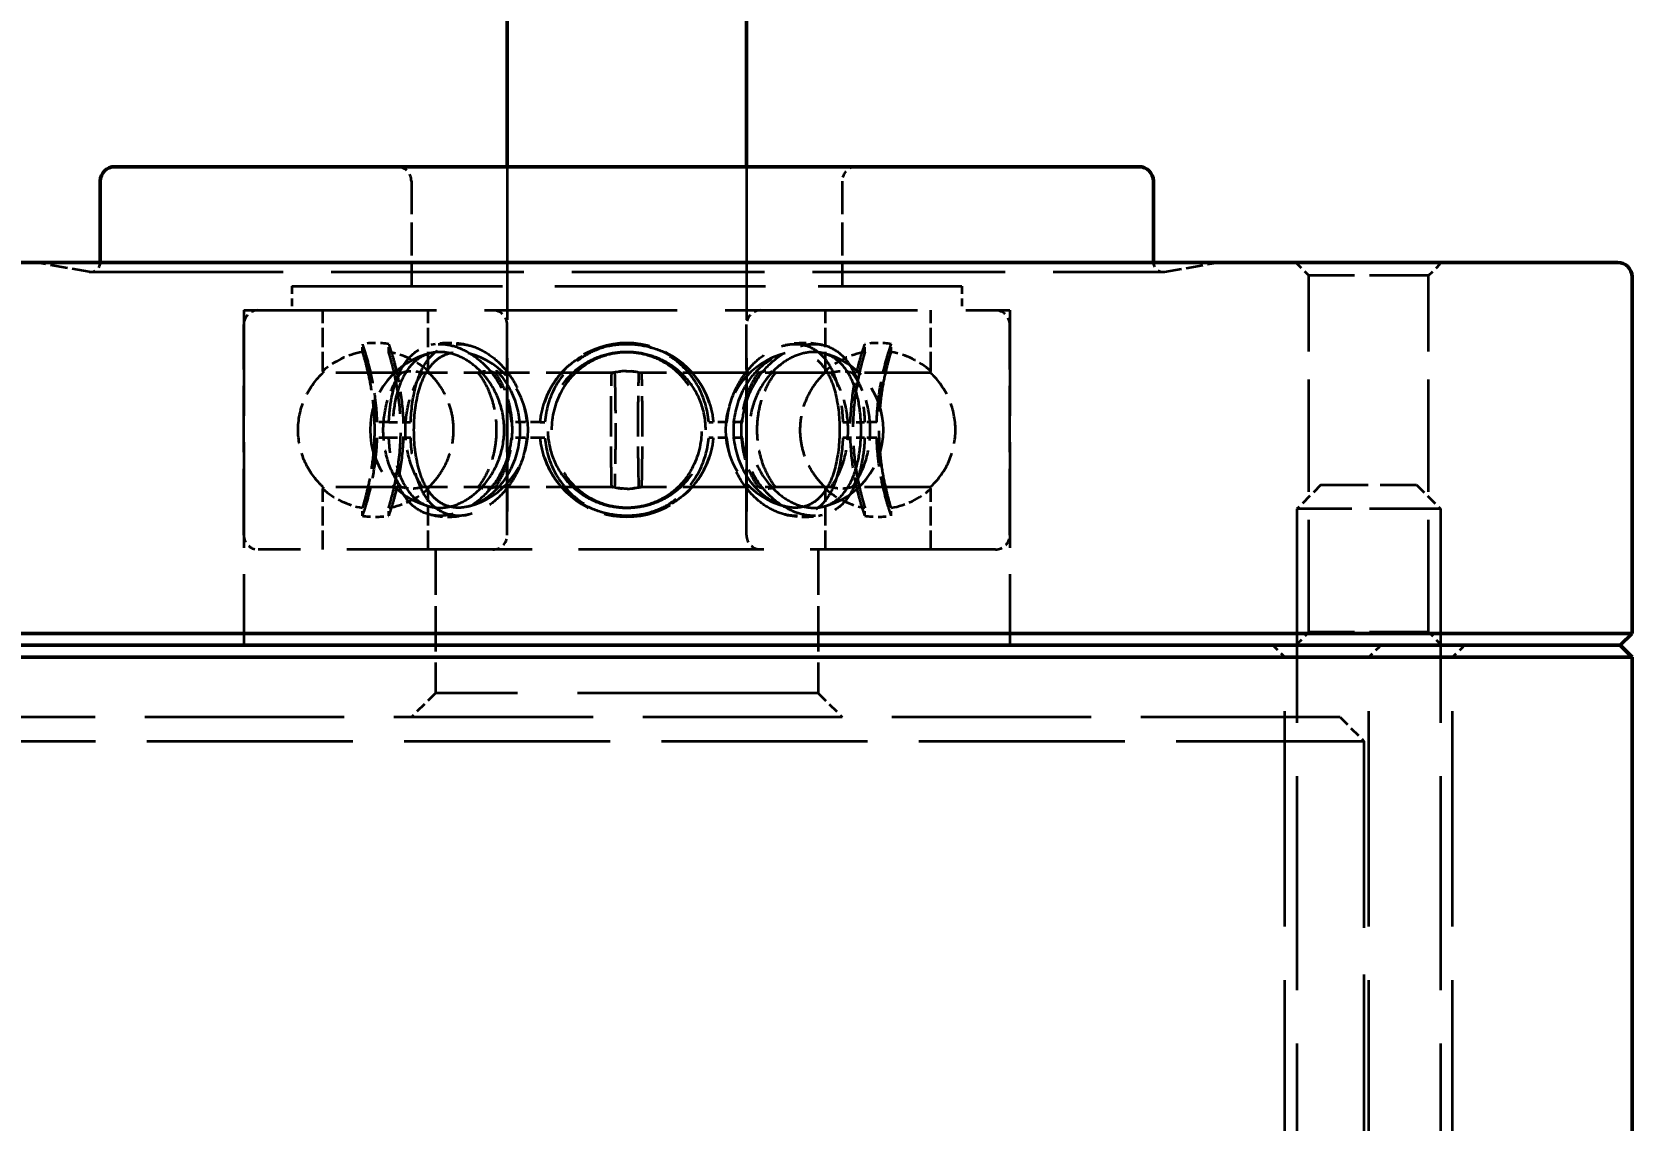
# Model space of a CAD drawing. Header units: millimetres. Extents: x 0 to 297, y 0 to 210.
# Drawn here: x 58.76 to 92.18, y 130.45 to 153.18 of the extents above; entities that cross this region are included whole.
import ezdxf

# ---------------------------------------------------------------- set-up
doc = ezdxf.new("R2010")
doc.units = ezdxf.units.MM
doc.linetypes.add('DASHED', pattern=[0.2068, 0.1655, -0.0413])
for name, color, linetype, lineweight in [('Dimension (ISO)', 7, 'Continuous', 25), ('Hidden (ISO)', 7, 'DASHED', 35), ('Visible (ISO)', 7, 'Continuous', 50)]:
    doc.layers.add(name, color=color, linetype=linetype, lineweight=lineweight)
doc.styles.add('Note Text (ISO)', font='tahoma.ttf')
doc.dimstyles.new('Default - Method 1b (ISO)', dxfattribs={"dimtxt": 3.5, "dimasz": 2.5, "dimexe": 3.175, "dimexo": 0, "dimgap": 0.762, "dimtad": 1, "dimtoh": 1, "dimrnd": 1e-08, "dimtxsty": 'Note Text (ISO)', "dimcen": 0.09, "dimdle": 10, "dimclrd": 256, "dimclre": 256, "dimclrt": 256, "dimazin": 2, "dimtfac": 1, "dimtmove": 0, "dimatfit": 3, "dimfxl": 0, "dimtolj": 1, "dimlwd": -1, "dimlwe": -1, "dimarcsym": 0})

# ---------------------------------------------------------------- blocks, each defined once
blk = doc.blocks.new('*D6')
at = {"layer": 'Defpoints', "color": 0}
for p in [(44.37, 173.365), (69.182, 173.365), (63.682, 107.865)]:
    blk.add_point(p, dxfattribs=at)
at = {"layer": 'Dimension (ISO)'}
for p, q in [((69.182, 173.365), (41.195, 173.365)), ((44.37, 110.365), (44.37, 170.865)), ((63.682, 107.865), (41.195, 107.865))]:
    blk.add_line(p, q, dxfattribs=at)
for points in [[(43.953, 170.865), (44.786, 170.865), (44.37, 173.365)], [(43.953, 110.365), (44.786, 110.365), (44.37, 107.865)]]:
    blk.add_solid(points, dxfattribs=at)
at = {"layer": 'Dimension (ISO)', "insert": (39.172, 136.17), "char_height": 3.5, "attachment_point": 1, "rotation": 90, "style": 'Note Text (ISO)'}
blk.add_mtext('\\A1;65,5', dxfattribs=at)
blk = doc.blocks.new('*D7')
at = {"layer": 'Defpoints', "color": 0}
for p in [(35.488, 173.365), (69.182, 173.365), (52.932, 107.715)]:
    blk.add_point(p, dxfattribs=at)
at = {"layer": 'Dimension (ISO)'}
for p, q in [((69.182, 173.365), (32.313, 173.365)), ((35.488, 110.215), (35.488, 170.865)), ((52.932, 107.715), (32.313, 107.715))]:
    blk.add_line(p, q, dxfattribs=at)
for points in [[(35.072, 170.865), (35.905, 170.865), (35.488, 173.365)], [(35.072, 110.215), (35.905, 110.215), (35.488, 107.715)]]:
    blk.add_solid(points, dxfattribs=at)
at = {"layer": 'Dimension (ISO)', "insert": (30.291, 136.048), "char_height": 3.5, "attachment_point": 1, "rotation": 90, "style": 'Note Text (ISO)'}
blk.add_mtext('\\A1;65,6', dxfattribs=at)

msp = doc.modelspace()

# ---------------------------------------------------------------- linework, layer by layer
at = {"layer": 'Hidden (ISO)', "ltscale": 19.34236}
for p, q in [((68.682, 150.365), (68.682, 142.365)), ((73.682, 150.365), (73.682, 142.365))]:
    msp.add_line(p, q, dxfattribs=at)
at = {"layer": 'Hidden (ISO)', "ltscale": 4.188206}
for p, q in [((66.682, 150.065), (66.682, 147.865)), ((75.682, 150.065), (75.682, 147.865))]:
    msp.add_line(p, q, dxfattribs=at)
at = {"layer": 'Hidden (ISO)', "ltscale": 2.15927}
for p, q in [((59.947, 148.168), (58.83, 148.365)), ((82.416, 148.168), (83.533, 148.365))]:
    msp.add_line(p, q, dxfattribs=at)
at = {"layer": 'Hidden (ISO)', "ltscale": 24.306326}
for p, q in [((59.982, 148.165), (82.382, 148.165)), ((63.182, 147.365), (79.182, 147.365))]:
    msp.add_line(p, q, dxfattribs=at)
at = {"layer": 'Hidden (ISO)', "ltscale": 0.740295}
for p, q in [((85.432, 148.09), (85.157, 148.365)), ((87.932, 148.09), (88.207, 148.365)), ((85.432, 140.64), (85.157, 140.365)), ((87.932, 140.64), (88.207, 140.365))]:
    msp.add_line(p, q, dxfattribs=at)
at = {"layer": 'Hidden (ISO)', "ltscale": 7.476009}
for p, q in [((87.932, 148.09), (85.432, 148.09)), ((87.932, 140.64), (85.432, 140.64))]:
    msp.add_line(p, q, dxfattribs=at)
at = {"layer": 'Hidden (ISO)', "ltscale": 14.183028}
for p, q in [((85.432, 140.64), (85.432, 148.09)), ((87.932, 140.64), (87.932, 148.09))]:
    msp.add_line(p, q, dxfattribs=at)
at = {"layer": 'Hidden (ISO)', "ltscale": 26.585045}
msp.add_line((64.182, 147.865), (78.182, 147.865), dxfattribs=at)
at = {"layer": 'Hidden (ISO)', "ltscale": 0.951788}
for p, q in [((64.182, 147.865), (64.182, 147.365)), ((78.182, 147.865), (78.182, 147.365))]:
    msp.add_line(p, q, dxfattribs=at)
at = {"layer": 'Hidden (ISO)', "ltscale": 13.326329}
for p, q in [((63.182, 147.365), (63.182, 140.365)), ((79.182, 147.365), (79.182, 140.365))]:
    msp.add_line(p, q, dxfattribs=at)
at = {"layer": 'Hidden (ISO)', "ltscale": 2.418005}
for p, q in [((64.832, 146.095), (64.832, 147.365)), ((67.032, 146.095), (67.032, 147.365)), ((75.332, 146.095), (75.332, 147.365)), ((77.532, 146.095), (77.532, 147.365)), ((64.832, 142.365), (64.832, 143.636)), ((67.032, 142.365), (67.032, 143.636)), ((75.332, 142.365), (75.332, 143.636)), ((77.532, 142.365), (77.532, 143.636))]:
    msp.add_line(p, q, dxfattribs=at)
at = {"layer": 'Hidden (ISO)', "ltscale": 8.376513}
for p, q in [((63.182, 142.665), (63.182, 147.065)), ((68.682, 142.665), (68.682, 147.065)), ((73.682, 142.665), (73.682, 147.065)), ((79.182, 142.665), (79.182, 147.065))]:
    msp.add_line(p, q, dxfattribs=at)
at = {"layer": 'Hidden (ISO)', "ltscale": 0.318066}
for p, q in [((65.657, 146.492), (65.657, 146.659)), ((66.207, 146.492), (66.207, 146.659)), ((76.157, 146.492), (76.157, 146.659)), ((76.707, 146.492), (76.707, 146.659)), ((65.657, 143.071), (65.657, 143.238)), ((66.207, 143.071), (66.207, 143.238)), ((76.157, 143.071), (76.157, 143.238)), ((76.707, 143.071), (76.707, 143.238))]:
    msp.add_line(p, q, dxfattribs=at)
at = {"layer": 'Hidden (ISO)', "ltscale": 8.296238}
for p, q in [((66.475, 146.061), (64.839, 146.061)), ((70.867, 146.061), (66.919, 146.061)), ((75.444, 146.061), (71.496, 146.061)), ((77.524, 146.061), (75.889, 146.061)), ((66.475, 143.669), (64.839, 143.669)), ((70.867, 143.669), (66.919, 143.669)), ((75.444, 143.669), (71.496, 143.669)), ((77.524, 143.669), (75.889, 143.669))]:
    msp.add_line(p, q, dxfattribs=at)
at = {"layer": 'Hidden (ISO)', "ltscale": 0.114991}
for p, q in [((70.927, 146.061), (70.867, 146.061)), ((71.496, 146.061), (71.436, 146.061)), ((70.927, 143.669), (70.867, 143.669)), ((71.496, 143.669), (71.436, 143.669))]:
    msp.add_line(p, q, dxfattribs=at)
at = {"layer": 'Hidden (ISO)', "ltscale": 1.250767}
for p, q in [((66.212, 145.03), (65.961, 145.03)), ((69.374, 145.03), (68.768, 145.03)), ((73.596, 145.03), (72.989, 145.03)), ((76.403, 145.03), (76.151, 145.03)), ((66.212, 144.7), (65.961, 144.7)), ((69.374, 144.7), (68.768, 144.7)), ((73.596, 144.7), (72.989, 144.7)), ((76.403, 144.7), (76.151, 144.7))]:
    msp.add_line(p, q, dxfattribs=at)
at = {"layer": 'Hidden (ISO)', "ltscale": 1.066747}
for p, q in [((66.212, 145.03), (66.668, 145.03)), ((69.374, 145.03), (69.469, 145.03)), ((72.894, 145.03), (72.989, 145.03)), ((75.695, 145.03), (76.151, 145.03)), ((66.668, 144.7), (66.212, 144.7)), ((69.469, 144.7), (69.374, 144.7)), ((72.989, 144.7), (72.894, 144.7)), ((76.151, 144.7), (75.695, 144.7))]:
    msp.add_line(p, q, dxfattribs=at)
at = {"layer": 'Hidden (ISO)', "ltscale": 1.346073}
for p, q in [((85.682, 143.715), (85.182, 143.215)), ((87.682, 143.715), (88.182, 143.215)), ((67.182, 139.365), (66.682, 138.865)), ((75.182, 139.365), (75.682, 138.865)), ((86.082, 138.865), (86.582, 138.365))]:
    msp.add_line(p, q, dxfattribs=at)
at = {"layer": 'Hidden (ISO)', "ltscale": 5.980787}
msp.add_line((85.682, 143.715), (87.682, 143.715), dxfattribs=at)
at = {"layer": 'Hidden (ISO)', "ltscale": 8.971231}
msp.add_line((88.182, 143.215), (85.182, 143.215), dxfattribs=at)
at = {"layer": 'Hidden (ISO)', "ltscale": 27.013725}
for p, q in [((85.182, 143.215), (85.182, 109.697)), ((88.182, 143.215), (88.182, 109.697))]:
    msp.add_line(p, q, dxfattribs=at)
at = {"layer": 'Hidden (ISO)', "ltscale": 23.394838}
msp.add_line((78.882, 142.365), (63.482, 142.365), dxfattribs=at)
at = {"layer": 'Hidden (ISO)', "ltscale": 5.711227}
for p, q in [((67.182, 142.365), (67.182, 139.365)), ((75.182, 142.365), (75.182, 139.365))]:
    msp.add_line(p, q, dxfattribs=at)
at = {"layer": 'Hidden (ISO)', "ltscale": 0.672986}
for p, q in [((84.932, 140.115), (84.682, 140.365)), ((86.682, 140.115), (86.932, 140.365)), ((88.432, 140.115), (88.682, 140.365))]:
    msp.add_line(p, q, dxfattribs=at)
at = {"layer": 'Hidden (ISO)', "ltscale": 27.200193}
for p, q in [((84.932, 117.615), (84.932, 140.115)), ((86.682, 117.615), (86.682, 140.115)), ((88.432, 117.615), (88.432, 140.115))]:
    msp.add_line(p, q, dxfattribs=at)
at = {"layer": 'Hidden (ISO)', "ltscale": 30.382908}
msp.add_line((75.182, 139.365), (67.182, 139.365), dxfattribs=at)
at = {"layer": 'Hidden (ISO)', "ltscale": 25.150295}
msp.add_line((86.082, 138.865), (56.282, 138.865), dxfattribs=at)
at = {"layer": 'Hidden (ISO)', "ltscale": 25.994265}
msp.add_line((55.782, 138.365), (86.582, 138.365), dxfattribs=at)
at = {"layer": 'Hidden (ISO)', "ltscale": 23.573502}
msp.add_line((86.582, 138.365), (86.582, 118.865), dxfattribs=at)
at = {"layer": 'Hidden (ISO)', "ltscale": 0.897033}
for centre, start, end in [((66.382, 150.065), 0, 90), ((75.982, 150.065), 90, 180), ((63.482, 147.065), 90, 180), ((68.382, 147.065), 0, 90), ((73.982, 147.065), 90, 180), ((78.882, 147.065), 0, 90), ((63.482, 142.665), 180, 270), ((68.382, 142.665), 270, 0), ((73.982, 142.665), 180, 270), ((78.882, 142.665), 270, 0)]:
    msp.add_arc(centre, 0.3, start, end, dxfattribs=at)
at = {"layer": 'Hidden (ISO)', "ltscale": 0.066354}
for centre, start, end in [((59.982, 148.365), 260, 270), ((82.382, 148.365), 270, 280)]:
    msp.add_arc(centre, 0.2, start, end, dxfattribs=at)
at = {"layer": 'Hidden (ISO)', "ltscale": 0.597989}
for centre, start, end in [((59.982, 148.365), 270, 0), ((82.382, 148.365), 180, 270)]:
    msp.add_arc(centre, 0.2, start, end, dxfattribs=at)
at = {"layer": 'Hidden (ISO)', "ltscale": 1.766149}
for centre, start, end in [((65.932, 144.865), 99.5941, 131.8103), ((65.932, 144.865), 48.1897, 80.4059), ((76.432, 144.865), 99.5941, 131.8103), ((76.432, 144.865), 48.1897, 80.4059), ((65.932, 144.865), 228.1897, 260.4059), ((65.932, 144.865), 279.5941, 311.8103), ((76.432, 144.865), 228.1897, 260.4059), ((76.432, 144.865), 279.5941, 311.8103)]:
    msp.add_arc(centre, 1.65, start, end, dxfattribs=at)
at = {"layer": 'Hidden (ISO)', "ltscale": 1.051025}
for centre, start, end in [((65.932, 144.865), 81.2853, 98.7147), ((76.432, 144.865), 81.2853, 98.7147), ((65.932, 144.865), 261.2853, 278.7147), ((76.432, 144.865), 261.2853, 278.7147)]:
    msp.add_arc(centre, 1.815, start, end, dxfattribs=at)
at = {"layer": 'Hidden (ISO)', "ltscale": 8.409647}
for centre, start, end in [((67.469, 144.865), 103.3034, 256.6966), ((74.894, 144.865), 283.3034, 76.6966)]:
    msp.add_arc(centre, 1.65, start, end, dxfattribs=at)
at = {"layer": 'Hidden (ISO)', "ltscale": 1.496512}
for centre, start, end in [((67.469, 144.865), 77.2584, 102.0748), ((74.894, 144.865), 77.9252, 102.7416), ((67.469, 144.865), 257.9252, 282.7416), ((74.894, 144.865), 257.2584, 282.0748)]:
    msp.add_arc(centre, 1.815, start, end, dxfattribs=at)
at = {"layer": 'Hidden (ISO)', "ltscale": 8.328816}
for centre, start, end in [((67.469, 144.865), 284.0406, 75.9594), ((74.894, 144.865), 104.0406, 255.9594)]:
    msp.add_arc(centre, 1.65, start, end, dxfattribs=at)
at = {"layer": 'Hidden (ISO)', "ltscale": 8.625829}
for start, end in [(18.4835, 161.5165), (198.4835, 341.5165)]:
    msp.add_arc((71.182, 144.865), 1.815, start, end, dxfattribs=at)
at = {"layer": 'Hidden (ISO)', "ltscale": 5.128769}
for points, knots in [([(65.657, 146.659), (65.657, 146.659), (65.664, 146.64), (65.691, 146.555), (65.712, 146.491), (65.761, 146.324), (65.8, 146.184), (65.865, 145.891), (65.9, 145.702), (65.943, 145.346), (65.955, 145.186), (65.961, 145.03)], [-0.8152781, -0.8152781, -0.8152781, -0.8152781, -0.7693538, -0.7693538, -0.7234295, -0.7234295, -0.6673037, -0.6673037, -0.6054112, -0.6054112, -0.5597739, -0.5597739, -0.5597739, -0.5597739]), ([(76.403, 145.03), (76.408, 145.186), (76.42, 145.346), (76.463, 145.702), (76.498, 145.891), (76.564, 146.184), (76.602, 146.324), (76.651, 146.491), (76.672, 146.555), (76.7, 146.64), (76.707, 146.659), (76.707, 146.659)], [-1.0707823, -1.0707823, -1.0707823, -1.0707823, -1.025145, -1.025145, -0.9632525, -0.9632525, -0.9071267, -0.9071267, -0.8612024, -0.8612024, -0.8152781, -0.8152781, -0.8152781, -0.8152781]), ([(65.961, 144.7), (65.955, 144.544), (65.943, 144.385), (65.9, 144.029), (65.865, 143.839), (65.8, 143.547), (65.761, 143.407), (65.712, 143.24), (65.691, 143.175), (65.664, 143.091), (65.657, 143.071), (65.657, 143.071)], [-0.5272635, -0.5272635, -0.5272635, -0.5272635, -0.4816262, -0.4816262, -0.4197338, -0.4197338, -0.363608, -0.363608, -0.3176837, -0.3176837, -0.2717594, -0.2717594, -0.2717594, -0.2717594]), ([(76.707, 143.071), (76.707, 143.071), (76.7, 143.091), (76.672, 143.175), (76.651, 143.24), (76.602, 143.407), (76.564, 143.547), (76.498, 143.839), (76.463, 144.029), (76.42, 144.385), (76.408, 144.544), (76.403, 144.7)], [-0.2717594, -0.2717594, -0.2717594, -0.2717594, -0.2258351, -0.2258351, -0.1799107, -0.1799107, -0.123785, -0.123785, -0.0618925, -0.0618925, -0.0162552, -0.0162552, -0.0162552, -0.0162552])]:
    msp.add_open_spline(points, degree=3, knots=knots, dxfattribs=at)
at = {"layer": 'Hidden (ISO)', "ltscale": 4.934652}
for points, knots in [([(65.657, 146.492), (65.657, 146.492), (65.662, 146.474), (65.685, 146.398), (65.702, 146.34), (65.743, 146.188), (65.774, 146.061), (65.828, 145.796), (65.857, 145.624), (65.898, 145.253), (65.909, 145.052), (65.909, 144.865)], [0.2463447, 0.2463447, 0.2463447, 0.2463447, 0.2879768, 0.2879768, 0.3296088, 0.3296088, 0.3804398, 0.3804398, 0.4365646, 0.4365646, 0.4926894, 0.4926894, 0.4926894, 0.4926894]), ([(65.909, 144.865), (65.909, 144.678), (65.898, 144.478), (65.857, 144.106), (65.828, 143.935), (65.774, 143.67), (65.743, 143.543), (65.702, 143.391), (65.685, 143.333), (65.662, 143.256), (65.657, 143.238), (65.657, 143.238)], [-0.4926894, -0.4926894, -0.4926894, -0.4926894, -0.4365646, -0.4365646, -0.3804398, -0.3804398, -0.3296088, -0.3296088, -0.2879768, -0.2879768, -0.2463447, -0.2463447, -0.2463447, -0.2463447])]:
    msp.add_open_spline(points, degree=3, knots=knots, dxfattribs=at)
at = {"layer": 'Hidden (ISO)', "ltscale": 4.988949}
for points, knots in [([(66.207, 146.659), (66.207, 146.659), (66.213, 146.64), (66.241, 146.558), (66.261, 146.495), (66.305, 146.345), (66.332, 146.249), (66.386, 146.027), (66.413, 145.9), (66.475, 145.537), (66.502, 145.283), (66.511, 145.03)], [-0.8091995, -0.8091995, -0.8091995, -0.8091995, -0.7660166, -0.7660166, -0.7228336, -0.7228336, -0.6769918, -0.6769918, -0.63115, -0.63115, -0.5558823, -0.5558823, -0.5558823, -0.5558823]), ([(75.853, 145.03), (75.861, 145.283), (75.888, 145.537), (75.95, 145.9), (75.977, 146.027), (76.031, 146.249), (76.058, 146.345), (76.103, 146.495), (76.123, 146.558), (76.15, 146.64), (76.157, 146.659), (76.157, 146.659)], [-1.0625167, -1.0625167, -1.0625167, -1.0625167, -0.9872491, -0.9872491, -0.9414073, -0.9414073, -0.8955654, -0.8955654, -0.8523825, -0.8523825, -0.8091995, -0.8091995, -0.8091995, -0.8091995]), ([(66.511, 144.7), (66.502, 144.447), (66.475, 144.193), (66.413, 143.831), (66.386, 143.704), (66.332, 143.481), (66.305, 143.385), (66.261, 143.235), (66.241, 143.173), (66.213, 143.091), (66.207, 143.071), (66.207, 143.071)], [-0.5230504, -0.5230504, -0.5230504, -0.5230504, -0.4477827, -0.4477827, -0.4019409, -0.4019409, -0.3560991, -0.3560991, -0.3129161, -0.3129161, -0.2697332, -0.2697332, -0.2697332, -0.2697332]), ([(76.157, 143.071), (76.157, 143.071), (76.15, 143.091), (76.123, 143.173), (76.103, 143.235), (76.058, 143.385), (76.031, 143.481), (75.977, 143.704), (75.95, 143.831), (75.888, 144.193), (75.861, 144.447), (75.853, 144.7)], [-0.2697332, -0.2697332, -0.2697332, -0.2697332, -0.2265502, -0.2265502, -0.1833673, -0.1833673, -0.1375254, -0.1375254, -0.0916836, -0.0916836, -0.016416, -0.016416, -0.016416, -0.016416])]:
    msp.add_open_spline(points, degree=3, knots=knots, dxfattribs=at)
at = {"layer": 'Hidden (ISO)', "ltscale": 9.615604}
for points, knots in [([(66.207, 143.238), (66.207, 143.238), (66.212, 143.256), (66.235, 143.331), (66.251, 143.387), (66.288, 143.523), (66.31, 143.61), (66.354, 143.812), (66.376, 143.927), (66.434, 144.301), (66.459, 144.588), (66.459, 145.142), (66.434, 145.43), (66.376, 145.803), (66.354, 145.918), (66.31, 146.12), (66.288, 146.207), (66.251, 146.343), (66.235, 146.4), (66.212, 146.475), (66.207, 146.492), (66.207, 146.492)], [0.2444708, 0.2444708, 0.2444708, 0.2444708, 0.283616, 0.283616, 0.3227613, 0.3227613, 0.3643064, 0.3643064, 0.4058514, 0.4058514, 0.4889416, 0.4889416, 0.5720317, 0.5720317, 0.6135768, 0.6135768, 0.6551219, 0.6551219, 0.6942671, 0.6942671, 0.7334124, 0.7334124, 0.7334124, 0.7334124]), ([(76.157, 146.492), (76.157, 146.492), (76.151, 146.475), (76.129, 146.4), (76.112, 146.343), (76.076, 146.207), (76.054, 146.12), (76.009, 145.918), (75.987, 145.803), (75.929, 145.43), (75.905, 145.142), (75.905, 144.865), (75.905, 144.588), (75.929, 144.301), (75.987, 143.927), (76.009, 143.812), (76.054, 143.61), (76.076, 143.523), (76.112, 143.387), (76.129, 143.331), (76.151, 143.256), (76.157, 143.238), (76.157, 143.238)], [0.7334124, 0.7334124, 0.7334124, 0.7334124, 0.7725576, 0.7725576, 0.8117029, 0.8117029, 0.8532479, 0.8532479, 0.894793, 0.894793, 0.9778832, 0.9778832, 0.9778832, 1.0609733, 1.0609733, 1.1025184, 1.1025184, 1.1440635, 1.1440635, 1.1832087, 1.1832087, 1.222354, 1.222354, 1.222354, 1.222354])]:
    msp.add_open_spline(points, degree=3, knots=knots, dxfattribs=at)
at = {"layer": 'Hidden (ISO)', "ltscale": 10.257639}
for points, knots in [([(66.212, 145.03), (66.219, 145.186), (66.235, 145.346), (66.298, 145.702), (66.355, 145.891), (66.489, 146.184), (66.583, 146.324), (66.754, 146.491), (66.848, 146.555), (67.054, 146.64), (67.167, 146.659), (67.383, 146.659), (67.505, 146.64), (67.751, 146.555), (67.874, 146.491), (68.115, 146.324), (68.263, 146.184), (68.49, 145.891), (68.597, 145.702), (68.72, 145.346), (68.754, 145.186), (68.768, 145.03)], [-1.0707823, -1.0707823, -1.0707823, -1.0707823, -1.025145, -1.025145, -0.9632525, -0.9632525, -0.9071267, -0.9071267, -0.8612024, -0.8612024, -0.8152781, -0.8152781, -0.7693538, -0.7693538, -0.7234295, -0.7234295, -0.6673037, -0.6673037, -0.6054112, -0.6054112, -0.5597739, -0.5597739, -0.5597739, -0.5597739]), ([(69.374, 145.03), (69.389, 145.186), (69.424, 145.346), (69.556, 145.702), (69.672, 145.891), (69.927, 146.184), (70.098, 146.324), (70.39, 146.491), (70.543, 146.555), (70.863, 146.64), (71.029, 146.659), (71.335, 146.659), (71.501, 146.64), (71.82, 146.555), (71.973, 146.491), (72.265, 146.324), (72.436, 146.184), (72.691, 145.891), (72.807, 145.702), (72.939, 145.346), (72.974, 145.186), (72.989, 145.03)], [-1.0707823, -1.0707823, -1.0707823, -1.0707823, -1.025145, -1.025145, -0.9632525, -0.9632525, -0.9071267, -0.9071267, -0.8612024, -0.8612024, -0.8152781, -0.8152781, -0.7693538, -0.7693538, -0.7234295, -0.7234295, -0.6673037, -0.6673037, -0.6054112, -0.6054112, -0.5597739, -0.5597739, -0.5597739, -0.5597739]), ([(73.596, 145.03), (73.61, 145.186), (73.643, 145.346), (73.767, 145.702), (73.873, 145.891), (74.1, 146.184), (74.248, 146.324), (74.49, 146.491), (74.613, 146.555), (74.858, 146.64), (74.98, 146.659), (75.197, 146.659), (75.309, 146.64), (75.515, 146.555), (75.609, 146.491), (75.78, 146.324), (75.875, 146.184), (76.009, 145.891), (76.065, 145.702), (76.129, 145.346), (76.145, 145.186), (76.151, 145.03)], [-1.0707823, -1.0707823, -1.0707823, -1.0707823, -1.025145, -1.025145, -0.9632525, -0.9632525, -0.9071267, -0.9071267, -0.8612024, -0.8612024, -0.8152781, -0.8152781, -0.7693538, -0.7693538, -0.7234295, -0.7234295, -0.6673037, -0.6673037, -0.6054112, -0.6054112, -0.5597739, -0.5597739, -0.5597739, -0.5597739]), ([(68.768, 144.7), (68.754, 144.544), (68.72, 144.385), (68.597, 144.029), (68.49, 143.839), (68.263, 143.547), (68.115, 143.407), (67.874, 143.24), (67.751, 143.175), (67.505, 143.091), (67.383, 143.071), (67.167, 143.071), (67.054, 143.091), (66.848, 143.175), (66.754, 143.24), (66.583, 143.407), (66.489, 143.547), (66.355, 143.839), (66.298, 144.029), (66.235, 144.385), (66.219, 144.544), (66.212, 144.7)], [-0.5272635, -0.5272635, -0.5272635, -0.5272635, -0.4816262, -0.4816262, -0.4197338, -0.4197338, -0.363608, -0.363608, -0.3176837, -0.3176837, -0.2717594, -0.2717594, -0.2258351, -0.2258351, -0.1799107, -0.1799107, -0.123785, -0.123785, -0.0618925, -0.0618925, -0.0162552, -0.0162552, -0.0162552, -0.0162552]), ([(72.989, 144.7), (72.974, 144.544), (72.939, 144.385), (72.807, 144.029), (72.691, 143.839), (72.436, 143.547), (72.265, 143.407), (71.973, 143.24), (71.82, 143.175), (71.501, 143.091), (71.335, 143.071), (71.029, 143.071), (70.863, 143.091), (70.543, 143.175), (70.39, 143.24), (70.098, 143.407), (69.927, 143.547), (69.672, 143.839), (69.556, 144.029), (69.424, 144.385), (69.389, 144.544), (69.374, 144.7)], [-0.5272635, -0.5272635, -0.5272635, -0.5272635, -0.4816262, -0.4816262, -0.4197338, -0.4197338, -0.363608, -0.363608, -0.3176837, -0.3176837, -0.2717594, -0.2717594, -0.2258351, -0.2258351, -0.1799107, -0.1799107, -0.123785, -0.123785, -0.0618925, -0.0618925, -0.0162552, -0.0162552, -0.0162552, -0.0162552]), ([(76.151, 144.7), (76.145, 144.544), (76.129, 144.385), (76.065, 144.029), (76.009, 143.839), (75.875, 143.547), (75.78, 143.407), (75.609, 143.24), (75.515, 143.175), (75.309, 143.091), (75.197, 143.071), (74.98, 143.071), (74.858, 143.091), (74.613, 143.175), (74.49, 143.24), (74.248, 143.407), (74.1, 143.547), (73.873, 143.839), (73.767, 144.029), (73.643, 144.385), (73.61, 144.544), (73.596, 144.7)], [-0.5272635, -0.5272635, -0.5272635, -0.5272635, -0.4816262, -0.4816262, -0.4197338, -0.4197338, -0.363608, -0.363608, -0.3176837, -0.3176837, -0.2717594, -0.2717594, -0.2258351, -0.2258351, -0.1799107, -0.1799107, -0.123785, -0.123785, -0.0618925, -0.0618925, -0.0162552, -0.0162552, -0.0162552, -0.0162552])]:
    msp.add_open_spline(points, degree=3, knots=knots, dxfattribs=at)
at = {"layer": 'Hidden (ISO)', "ltscale": 25.068541}
for points in [[(68.62, 144.865), (68.62, 144.678), (68.588, 144.478), (68.461, 144.106), (68.366, 143.935), (68.163, 143.67), (68.031, 143.543), (67.815, 143.391), (67.704, 143.333), (67.483, 143.256), (67.373, 143.238), (67.177, 143.238), (67.074, 143.256), (66.886, 143.333), (66.799, 143.391), (66.641, 143.543), (66.553, 143.67), (66.426, 143.935), (66.372, 144.106), (66.303, 144.478), (66.287, 144.678), (66.287, 144.865), (66.287, 145.052), (66.303, 145.253), (66.372, 145.624), (66.426, 145.796), (66.553, 146.061), (66.641, 146.188), (66.799, 146.34), (66.886, 146.398), (67.074, 146.474), (67.177, 146.492), (67.373, 146.492), (67.483, 146.474), (67.704, 146.398), (67.815, 146.34), (68.031, 146.188), (68.163, 146.061), (68.366, 145.796), (68.461, 145.624), (68.588, 145.253), (68.62, 145.052), (68.62, 144.865)], [(72.831, 144.865), (72.831, 144.678), (72.798, 144.478), (72.658, 144.106), (72.553, 143.935), (72.321, 143.67), (72.165, 143.543), (71.9, 143.391), (71.761, 143.333), (71.471, 143.256), (71.32, 143.238), (71.043, 143.238), (70.892, 143.256), (70.603, 143.333), (70.464, 143.391), (70.199, 143.543), (70.043, 143.67), (69.81, 143.935), (69.705, 144.106), (69.566, 144.478), (69.532, 144.678), (69.532, 144.865), (69.532, 145.052), (69.566, 145.253), (69.705, 145.624), (69.81, 145.796), (70.043, 146.061), (70.199, 146.188), (70.464, 146.34), (70.603, 146.398), (70.892, 146.474), (71.043, 146.492), (71.32, 146.492), (71.471, 146.474), (71.761, 146.398), (71.9, 146.34), (72.165, 146.188), (72.321, 146.061), (72.553, 145.796), (72.658, 145.624), (72.798, 145.253), (72.831, 145.052), (72.831, 144.865)], [(76.077, 144.865), (76.077, 144.678), (76.061, 144.478), (75.991, 144.106), (75.937, 143.935), (75.811, 143.67), (75.723, 143.543), (75.564, 143.391), (75.478, 143.333), (75.289, 143.256), (75.187, 143.238), (74.99, 143.238), (74.88, 143.256), (74.659, 143.333), (74.549, 143.391), (74.332, 143.543), (74.2, 143.67), (73.998, 143.935), (73.902, 144.106), (73.775, 144.478), (73.744, 144.678), (73.744, 144.865), (73.744, 145.052), (73.775, 145.253), (73.902, 145.624), (73.998, 145.796), (74.2, 146.061), (74.332, 146.188), (74.549, 146.34), (74.659, 146.398), (74.88, 146.474), (74.99, 146.492), (75.187, 146.492), (75.289, 146.474), (75.478, 146.398), (75.564, 146.34), (75.723, 146.188), (75.811, 146.061), (75.937, 145.796), (75.991, 145.624), (76.061, 145.253), (76.077, 145.052), (76.077, 144.865)]]:
    msp.add_open_spline(points, degree=3, knots=[-0.4926894, -0.4926894, -0.4926894, -0.4926894, -0.4365646, -0.4365646, -0.3804398, -0.3804398, -0.3296088, -0.3296088, -0.2879768, -0.2879768, -0.2463447, -0.2463447, -0.2047127, -0.2047127, -0.1630806, -0.1630806, -0.1122496, -0.1122496, -0.0561248, -0.0561248, 0, 0, 0, 0.0561248, 0.0561248, 0.1122496, 0.1122496, 0.1630806, 0.1630806, 0.2047127, 0.2047127, 0.2463447, 0.2463447, 0.2879768, 0.2879768, 0.3296088, 0.3296088, 0.3804398, 0.3804398, 0.4365646, 0.4365646, 0.4926894, 0.4926894, 0.4926894, 0.4926894], dxfattribs=at)
at = {"layer": 'Hidden (ISO)', "ltscale": 9.977999}
for points, knots in [([(66.668, 145.03), (66.678, 145.283), (66.71, 145.537), (66.805, 145.9), (66.851, 146.027), (66.964, 146.249), (67.031, 146.345), (67.178, 146.495), (67.264, 146.558), (67.457, 146.64), (67.562, 146.659), (67.766, 146.659), (67.881, 146.64), (68.111, 146.558), (68.227, 146.495), (68.436, 146.345), (68.541, 146.249), (68.73, 146.027), (68.814, 145.9), (68.997, 145.537), (69.068, 145.283), (69.089, 145.03)], [-1.0625167, -1.0625167, -1.0625167, -1.0625167, -0.9872491, -0.9872491, -0.9414073, -0.9414073, -0.8955654, -0.8955654, -0.8523825, -0.8523825, -0.8091995, -0.8091995, -0.7660166, -0.7660166, -0.7228336, -0.7228336, -0.6769918, -0.6769918, -0.63115, -0.63115, -0.5558823, -0.5558823, -0.5558823, -0.5558823]), ([(72.894, 145.03), (72.871, 145.283), (72.799, 145.537), (72.602, 145.9), (72.51, 146.027), (72.297, 146.249), (72.176, 146.345), (71.923, 146.495), (71.78, 146.558), (71.482, 146.64), (71.326, 146.659), (71.038, 146.659), (70.882, 146.64), (70.583, 146.558), (70.44, 146.495), (70.188, 146.345), (70.067, 146.249), (69.853, 146.027), (69.761, 145.9), (69.565, 145.537), (69.492, 145.283), (69.469, 145.03)], [0.5558823, 0.5558823, 0.5558823, 0.5558823, 0.63115, 0.63115, 0.6769918, 0.6769918, 0.7228336, 0.7228336, 0.7660166, 0.7660166, 0.8091995, 0.8091995, 0.8523825, 0.8523825, 0.8955654, 0.8955654, 0.9414073, 0.9414073, 0.9872491, 0.9872491, 1.0625167, 1.0625167, 1.0625167, 1.0625167]), ([(73.274, 145.03), (73.296, 145.283), (73.366, 145.537), (73.549, 145.9), (73.634, 146.027), (73.823, 146.249), (73.927, 146.345), (74.137, 146.495), (74.252, 146.558), (74.483, 146.64), (74.598, 146.659), (74.801, 146.659), (74.907, 146.64), (75.099, 146.558), (75.186, 146.495), (75.333, 146.345), (75.399, 146.249), (75.512, 146.027), (75.558, 145.9), (75.653, 145.537), (75.686, 145.283), (75.695, 145.03)], [-1.0625167, -1.0625167, -1.0625167, -1.0625167, -0.9872491, -0.9872491, -0.9414073, -0.9414073, -0.8955654, -0.8955654, -0.8523825, -0.8523825, -0.8091995, -0.8091995, -0.7660166, -0.7660166, -0.7228336, -0.7228336, -0.6769918, -0.6769918, -0.63115, -0.63115, -0.5558823, -0.5558823, -0.5558823, -0.5558823]), ([(69.089, 144.7), (69.068, 144.447), (68.997, 144.193), (68.814, 143.831), (68.73, 143.704), (68.541, 143.481), (68.436, 143.385), (68.227, 143.235), (68.111, 143.173), (67.881, 143.091), (67.766, 143.071), (67.562, 143.071), (67.457, 143.091), (67.264, 143.173), (67.178, 143.235), (67.031, 143.385), (66.964, 143.481), (66.851, 143.704), (66.805, 143.831), (66.71, 144.193), (66.678, 144.447), (66.668, 144.7)], [-0.5230504, -0.5230504, -0.5230504, -0.5230504, -0.4477827, -0.4477827, -0.4019409, -0.4019409, -0.3560991, -0.3560991, -0.3129161, -0.3129161, -0.2697332, -0.2697332, -0.2265502, -0.2265502, -0.1833673, -0.1833673, -0.1375254, -0.1375254, -0.0916836, -0.0916836, -0.016416, -0.016416, -0.016416, -0.016416]), ([(69.469, 144.7), (69.492, 144.447), (69.565, 144.193), (69.761, 143.831), (69.853, 143.704), (70.067, 143.481), (70.188, 143.385), (70.44, 143.235), (70.583, 143.173), (70.882, 143.091), (71.038, 143.071), (71.326, 143.071), (71.482, 143.091), (71.78, 143.173), (71.923, 143.235), (72.176, 143.385), (72.297, 143.481), (72.51, 143.704), (72.602, 143.831), (72.799, 144.193), (72.871, 144.447), (72.894, 144.7)], [0.016416, 0.016416, 0.016416, 0.016416, 0.0916836, 0.0916836, 0.1375254, 0.1375254, 0.1833673, 0.1833673, 0.2265502, 0.2265502, 0.2697332, 0.2697332, 0.3129161, 0.3129161, 0.3560991, 0.3560991, 0.4019409, 0.4019409, 0.4477827, 0.4477827, 0.5230504, 0.5230504, 0.5230504, 0.5230504]), ([(75.695, 144.7), (75.686, 144.447), (75.653, 144.193), (75.558, 143.831), (75.512, 143.704), (75.399, 143.481), (75.333, 143.385), (75.186, 143.235), (75.099, 143.173), (74.907, 143.091), (74.801, 143.071), (74.598, 143.071), (74.483, 143.091), (74.252, 143.173), (74.137, 143.235), (73.927, 143.385), (73.823, 143.481), (73.634, 143.704), (73.549, 143.831), (73.366, 144.193), (73.296, 144.447), (73.274, 144.7)], [-0.5230504, -0.5230504, -0.5230504, -0.5230504, -0.4477827, -0.4477827, -0.4019409, -0.4019409, -0.3560991, -0.3560991, -0.3129161, -0.3129161, -0.2697332, -0.2697332, -0.2265502, -0.2265502, -0.1833673, -0.1833673, -0.1375254, -0.1375254, -0.0916836, -0.0916836, -0.016416, -0.016416, -0.016416, -0.016416])]:
    msp.add_open_spline(points, degree=3, knots=knots, dxfattribs=at)
at = {"layer": 'Hidden (ISO)', "ltscale": 24.423887}
for points, knots in [([(67.664, 143.238), (67.756, 143.238), (67.86, 143.256), (68.068, 143.331), (68.171, 143.387), (68.359, 143.523), (68.452, 143.61), (68.621, 143.812), (68.696, 143.927), (68.881, 144.301), (68.948, 144.588), (68.948, 145.142), (68.881, 145.43), (68.696, 145.803), (68.621, 145.918), (68.452, 146.12), (68.359, 146.207), (68.171, 146.343), (68.068, 146.4), (67.86, 146.475), (67.756, 146.492), (67.572, 146.492), (67.476, 146.475), (67.299, 146.4), (67.219, 146.343), (67.083, 146.207), (67.021, 146.12), (66.915, 145.918), (66.871, 145.803), (66.768, 145.43), (66.736, 145.142), (66.736, 144.865), (66.736, 144.588), (66.768, 144.301), (66.871, 143.927), (66.915, 143.812), (67.021, 143.61), (67.083, 143.523), (67.219, 143.387), (67.299, 143.331), (67.476, 143.256), (67.572, 143.238), (67.664, 143.238)], [0.2444708, 0.2444708, 0.2444708, 0.2444708, 0.283616, 0.283616, 0.3227613, 0.3227613, 0.3643064, 0.3643064, 0.4058514, 0.4058514, 0.4889416, 0.4889416, 0.5720317, 0.5720317, 0.6135768, 0.6135768, 0.6551219, 0.6551219, 0.6942671, 0.6942671, 0.7334124, 0.7334124, 0.7725576, 0.7725576, 0.8117029, 0.8117029, 0.8532479, 0.8532479, 0.894793, 0.894793, 0.9778832, 0.9778832, 0.9778832, 1.0609733, 1.0609733, 1.1025184, 1.1025184, 1.1440635, 1.1440635, 1.1832087, 1.1832087, 1.222354, 1.222354, 1.222354, 1.222354]), ([(69.618, 144.865), (69.618, 144.588), (69.687, 144.301), (69.891, 143.927), (69.975, 143.812), (70.169, 143.61), (70.28, 143.523), (70.509, 143.387), (70.639, 143.331), (70.91, 143.256), (71.051, 143.238), (71.312, 143.238), (71.454, 143.256), (71.725, 143.331), (71.855, 143.387), (72.084, 143.523), (72.194, 143.61), (72.388, 143.812), (72.472, 143.927), (72.676, 144.301), (72.745, 144.588), (72.745, 145.142), (72.676, 145.43), (72.472, 145.803), (72.388, 145.918), (72.194, 146.12), (72.084, 146.207), (71.855, 146.343), (71.725, 146.4), (71.454, 146.475), (71.312, 146.492), (71.051, 146.492), (70.91, 146.475), (70.639, 146.4), (70.509, 146.343), (70.28, 146.207), (70.169, 146.12), (69.975, 145.918), (69.891, 145.803), (69.687, 145.43), (69.618, 145.142), (69.618, 144.865)], [0, 0, 0, 0, 0.0830901, 0.0830901, 0.1246352, 0.1246352, 0.1661803, 0.1661803, 0.2053255, 0.2053255, 0.2444708, 0.2444708, 0.283616, 0.283616, 0.3227613, 0.3227613, 0.3643064, 0.3643064, 0.4058514, 0.4058514, 0.4889416, 0.4889416, 0.5720317, 0.5720317, 0.6135768, 0.6135768, 0.6551219, 0.6551219, 0.6942671, 0.6942671, 0.7334124, 0.7334124, 0.7725576, 0.7725576, 0.8117029, 0.8117029, 0.8532479, 0.8532479, 0.894793, 0.894793, 0.9778832, 0.9778832, 0.9778832, 0.9778832]), ([(74.7, 143.238), (74.792, 143.238), (74.888, 143.256), (75.064, 143.331), (75.144, 143.387), (75.28, 143.523), (75.342, 143.61), (75.448, 143.812), (75.492, 143.927), (75.595, 144.301), (75.627, 144.588), (75.627, 145.142), (75.595, 145.43), (75.492, 145.803), (75.448, 145.918), (75.342, 146.12), (75.28, 146.207), (75.144, 146.343), (75.064, 146.4), (74.888, 146.475), (74.792, 146.492), (74.607, 146.492), (74.503, 146.475), (74.296, 146.4), (74.192, 146.343), (74.004, 146.207), (73.911, 146.12), (73.742, 145.918), (73.667, 145.803), (73.482, 145.43), (73.416, 145.142), (73.416, 144.865), (73.416, 144.588), (73.482, 144.301), (73.667, 143.927), (73.742, 143.812), (73.911, 143.61), (74.004, 143.523), (74.192, 143.387), (74.296, 143.331), (74.503, 143.256), (74.607, 143.238), (74.7, 143.238)], [0.2444708, 0.2444708, 0.2444708, 0.2444708, 0.283616, 0.283616, 0.3227613, 0.3227613, 0.3643064, 0.3643064, 0.4058514, 0.4058514, 0.4889416, 0.4889416, 0.5720317, 0.5720317, 0.6135768, 0.6135768, 0.6551219, 0.6551219, 0.6942671, 0.6942671, 0.7334124, 0.7334124, 0.7725576, 0.7725576, 0.8117029, 0.8117029, 0.8532479, 0.8532479, 0.894793, 0.894793, 0.9778832, 0.9778832, 0.9778832, 1.0609733, 1.0609733, 1.1025184, 1.1025184, 1.1440635, 1.1440635, 1.1832087, 1.1832087, 1.222354, 1.222354, 1.222354, 1.222354])]:
    msp.add_open_spline(points, degree=3, knots=knots, dxfattribs=at)
at = {"layer": 'Hidden (ISO)', "ltscale": 9.869404}
msp.add_open_spline([(76.707, 143.238), (76.707, 143.238), (76.701, 143.256), (76.678, 143.333), (76.661, 143.391), (76.62, 143.543), (76.589, 143.67), (76.535, 143.935), (76.506, 144.106), (76.466, 144.478), (76.455, 144.678), (76.455, 144.865), (76.455, 145.052), (76.466, 145.253), (76.506, 145.624), (76.535, 145.796), (76.589, 146.061), (76.62, 146.188), (76.661, 146.34), (76.678, 146.398), (76.701, 146.474), (76.707, 146.492), (76.707, 146.492)], degree=3, knots=[-0.2463447, -0.2463447, -0.2463447, -0.2463447, -0.2047127, -0.2047127, -0.1630806, -0.1630806, -0.1122496, -0.1122496, -0.0561248, -0.0561248, 0, 0, 0, 0.0561248, 0.0561248, 0.1122496, 0.1122496, 0.1630806, 0.1630806, 0.2047127, 0.2047127, 0.2463447, 0.2463447, 0.2463447, 0.2463447], dxfattribs=at)
at = {"layer": 'Hidden (ISO)', "ltscale": 0.603419}
for points in [[(64.832, 146.095), (64.832, 146.095), (64.835, 146.083), (64.839, 146.061)], [(77.524, 146.061), (77.529, 146.083), (77.532, 146.095), (77.532, 146.095)], [(64.839, 143.669), (64.835, 143.648), (64.832, 143.636), (64.832, 143.636)], [(77.532, 143.636), (77.532, 143.636), (77.529, 143.648), (77.524, 143.669)]]:
    msp.add_open_spline(points, degree=3, dxfattribs=at)
at = {"layer": 'Hidden (ISO)', "ltscale": 1.206939}
for points, knots in [([(66.475, 146.061), (66.547, 146.083), (66.621, 146.095), (66.763, 146.095), (66.841, 146.083), (66.919, 146.061)], [-0.60901033, -0.60901033, -0.60901033, -0.60901033, -0.57889283, -0.57889283, -0.54877532, -0.54877532, -0.54877532, -0.54877532]), ([(70.867, 146.061), (70.974, 146.083), (71.081, 146.095), (71.282, 146.095), (71.39, 146.083), (71.496, 146.061)], [-0.60901033, -0.60901033, -0.60901033, -0.60901033, -0.57889283, -0.57889283, -0.54877532, -0.54877532, -0.54877532, -0.54877532]), ([(75.444, 146.061), (75.522, 146.083), (75.601, 146.095), (75.743, 146.095), (75.817, 146.083), (75.889, 146.061)], [-0.60901033, -0.60901033, -0.60901033, -0.60901033, -0.57889283, -0.57889283, -0.54877532, -0.54877532, -0.54877532, -0.54877532]), ([(66.919, 143.669), (66.841, 143.648), (66.763, 143.636), (66.621, 143.636), (66.547, 143.648), (66.475, 143.669)], [-0.22308178, -0.22308178, -0.22308178, -0.22308178, -0.19296428, -0.19296428, -0.16284677, -0.16284677, -0.16284677, -0.16284677]), ([(71.496, 143.669), (71.39, 143.648), (71.282, 143.636), (71.081, 143.636), (70.974, 143.648), (70.867, 143.669)], [-0.22308178, -0.22308178, -0.22308178, -0.22308178, -0.19296428, -0.19296428, -0.16284677, -0.16284677, -0.16284677, -0.16284677]), ([(75.889, 143.669), (75.817, 143.648), (75.743, 143.636), (75.601, 143.636), (75.522, 143.648), (75.444, 143.669)], [-0.22308178, -0.22308178, -0.22308178, -0.22308178, -0.19296428, -0.19296428, -0.16284677, -0.16284677, -0.16284677, -0.16284677])]:
    msp.add_open_spline(points, degree=3, knots=knots, dxfattribs=at)
at = {"layer": 'Hidden (ISO)', "ltscale": 0.489907}
for points in [[(67.032, 146.095), (67.032, 146.095), (67.034, 146.084), (67.039, 146.061)], [(75.324, 146.061), (75.329, 146.084), (75.332, 146.095), (75.332, 146.095)], [(67.039, 143.669), (67.034, 143.646), (67.032, 143.636), (67.032, 143.636)], [(75.332, 143.636), (75.332, 143.636), (75.329, 143.646), (75.324, 143.669)]]:
    msp.add_open_spline(points, degree=3, dxfattribs=at)
at = {"layer": 'Hidden (ISO)', "ltscale": 0.979914}
for points, knots in [([(68.073, 146.061), (68.129, 146.084), (68.189, 146.095), (68.305, 146.095), (68.369, 146.084), (68.432, 146.061)], [-0.55516924, -0.55516924, -0.55516924, -0.55516924, -0.53068392, -0.53068392, -0.50619859, -0.50619859, -0.50619859, -0.50619859]), ([(71.436, 146.061), (71.351, 146.084), (71.263, 146.095), (71.1, 146.095), (71.012, 146.084), (70.927, 146.061)], [0.50619859, 0.50619859, 0.50619859, 0.50619859, 0.53068392, 0.53068392, 0.55516924, 0.55516924, 0.55516924, 0.55516924]), ([(73.931, 146.061), (73.995, 146.084), (74.058, 146.095), (74.174, 146.095), (74.234, 146.084), (74.29, 146.061)], [-0.55516924, -0.55516924, -0.55516924, -0.55516924, -0.53068392, -0.53068392, -0.50619859, -0.50619859, -0.50619859, -0.50619859]), ([(68.432, 143.669), (68.369, 143.646), (68.305, 143.636), (68.189, 143.636), (68.129, 143.646), (68.073, 143.669)], [-0.20137996, -0.20137996, -0.20137996, -0.20137996, -0.17689464, -0.17689464, -0.15240931, -0.15240931, -0.15240931, -0.15240931]), ([(70.927, 143.669), (71.012, 143.646), (71.1, 143.636), (71.263, 143.636), (71.351, 143.646), (71.436, 143.669)], [0.15240931, 0.15240931, 0.15240931, 0.15240931, 0.17689464, 0.17689464, 0.20137996, 0.20137996, 0.20137996, 0.20137996]), ([(74.29, 143.669), (74.234, 143.646), (74.174, 143.636), (74.058, 143.636), (73.995, 143.646), (73.931, 143.669)], [-0.20137996, -0.20137996, -0.20137996, -0.20137996, -0.17689464, -0.17689464, -0.15240931, -0.15240931, -0.15240931, -0.15240931])]:
    msp.add_open_spline(points, degree=3, knots=knots, dxfattribs=at)
at = {"layer": 'Hidden (ISO)', "ltscale": 5.115507}
for points, knots in [([(64.839, 143.669), (64.823, 143.685), (64.806, 143.701), (64.649, 143.858), (64.515, 144.058), (64.361, 144.429), (64.314, 144.665), (64.314, 144.865), (64.314, 145.066), (64.361, 145.302), (64.515, 145.672), (64.649, 145.873), (64.806, 146.03), (64.823, 146.046), (64.839, 146.061)], [0.8357993, 0.8357993, 0.8357993, 0.8357993, 0.8424741, 0.8424741, 0.902646, 0.902646, 0.9628091, 0.9628091, 0.9628091, 1.0229673, 1.0229673, 1.0831342, 1.0831342, 1.089819, 1.089819, 1.089819, 1.089819]), ([(66.475, 143.669), (66.462, 143.685), (66.45, 143.701), (66.336, 143.858), (66.239, 144.058), (66.128, 144.429), (66.094, 144.665), (66.094, 144.865), (66.094, 145.066), (66.128, 145.302), (66.239, 145.672), (66.336, 145.873), (66.45, 146.03), (66.462, 146.046), (66.475, 146.061)], [-0.1270098, -0.1270098, -0.1270098, -0.1270098, -0.1203349, -0.1203349, -0.0601631, -0.0601631, 0, 0, 0, 0.0601582, 0.0601582, 0.1203252, 0.1203252, 0.1270099, 0.1270099, 0.1270099, 0.1270099]), ([(66.919, 143.669), (66.908, 143.685), (66.897, 143.701), (66.788, 143.858), (66.696, 144.058), (66.59, 144.429), (66.557, 144.665), (66.557, 144.865), (66.557, 145.066), (66.59, 145.302), (66.696, 145.672), (66.788, 145.873), (66.896, 146.03), (66.908, 146.046), (66.919, 146.061)], [0.8357993, 0.8357993, 0.8357993, 0.8357993, 0.8424741, 0.8424741, 0.902646, 0.902646, 0.9628091, 0.9628091, 0.9628091, 1.0229673, 1.0229673, 1.0831342, 1.0831342, 1.089819, 1.089819, 1.089819, 1.089819])]:
    msp.add_open_spline(points, degree=3, knots=knots, dxfattribs=at)
at = {"layer": 'Hidden (ISO)', "ltscale": 5.118642}
for points in [[(67.039, 143.669), (67.123, 143.746), (67.197, 143.83), (67.261, 143.92), (67.326, 144.011), (67.383, 144.11), (67.428, 144.212), (67.472, 144.315), (67.507, 144.421), (67.53, 144.531), (67.553, 144.641), (67.564, 144.754), (67.564, 144.865), (67.564, 144.977), (67.553, 145.089), (67.53, 145.199), (67.507, 145.309), (67.473, 145.415), (67.428, 145.518), (67.383, 145.62), (67.327, 145.719), (67.262, 145.81), (67.197, 145.901), (67.123, 145.985), (67.039, 146.061)], [(68.073, 146.061), (68.134, 145.985), (68.187, 145.901), (68.235, 145.81), (68.282, 145.72), (68.323, 145.621), (68.356, 145.518), (68.389, 145.416), (68.414, 145.31), (68.43, 145.2), (68.447, 145.09), (68.456, 144.977), (68.456, 144.866), (68.456, 144.754), (68.448, 144.642), (68.431, 144.532), (68.414, 144.422), (68.389, 144.315), (68.356, 144.213), (68.323, 144.111), (68.282, 144.012), (68.235, 143.921), (68.187, 143.83), (68.134, 143.746), (68.073, 143.669)], [(68.432, 143.669), (68.49, 143.746), (68.54, 143.83), (68.585, 143.92), (68.629, 144.011), (68.667, 144.11), (68.698, 144.212), (68.729, 144.315), (68.752, 144.421), (68.768, 144.531), (68.784, 144.641), (68.792, 144.754), (68.792, 144.865), (68.792, 144.977), (68.784, 145.089), (68.768, 145.199), (68.752, 145.309), (68.729, 145.415), (68.698, 145.518), (68.668, 145.62), (68.629, 145.719), (68.585, 145.81), (68.54, 145.901), (68.49, 145.985), (68.432, 146.061)], [(70.927, 146.061), (70.93, 145.985), (70.932, 145.901), (70.934, 145.81), (70.936, 145.72), (70.938, 145.621), (70.94, 145.518), (70.941, 145.416), (70.942, 145.31), (70.943, 145.2), (70.944, 145.09), (70.944, 144.977), (70.944, 144.866), (70.944, 144.754), (70.944, 144.642), (70.943, 144.532), (70.942, 144.422), (70.941, 144.315), (70.94, 144.213), (70.938, 144.111), (70.936, 144.012), (70.934, 143.921), (70.932, 143.83), (70.93, 143.746), (70.927, 143.669)], [(71.436, 143.669), (71.433, 143.746), (71.431, 143.83), (71.429, 143.92), (71.427, 144.011), (71.425, 144.11), (71.424, 144.212), (71.422, 144.315), (71.421, 144.421), (71.42, 144.531), (71.42, 144.641), (71.419, 144.754), (71.419, 144.865), (71.419, 144.977), (71.42, 145.089), (71.42, 145.199), (71.421, 145.309), (71.422, 145.415), (71.424, 145.518), (71.425, 145.62), (71.427, 145.719), (71.429, 145.81), (71.431, 145.901), (71.433, 145.985), (71.436, 146.061)], [(73.931, 146.061), (73.874, 145.985), (73.823, 145.901), (73.779, 145.81), (73.734, 145.72), (73.696, 145.621), (73.665, 145.518), (73.634, 145.416), (73.611, 145.31), (73.595, 145.2), (73.579, 145.09), (73.571, 144.977), (73.571, 144.866), (73.571, 144.754), (73.579, 144.642), (73.595, 144.532), (73.611, 144.422), (73.634, 144.315), (73.665, 144.213), (73.696, 144.111), (73.734, 144.012), (73.779, 143.921), (73.823, 143.83), (73.874, 143.746), (73.931, 143.669)], [(74.29, 143.669), (74.23, 143.746), (74.176, 143.83), (74.129, 143.92), (74.081, 144.011), (74.04, 144.11), (74.007, 144.212), (73.975, 144.315), (73.95, 144.421), (73.933, 144.531), (73.916, 144.641), (73.907, 144.754), (73.907, 144.865), (73.907, 144.977), (73.916, 145.089), (73.933, 145.199), (73.95, 145.309), (73.974, 145.415), (74.007, 145.518), (74.04, 145.62), (74.081, 145.719), (74.128, 145.81), (74.176, 145.901), (74.23, 145.985), (74.29, 146.061)], [(75.324, 146.061), (75.241, 145.985), (75.167, 145.901), (75.102, 145.81), (75.037, 145.72), (74.981, 145.621), (74.936, 145.518), (74.891, 145.416), (74.857, 145.31), (74.834, 145.2), (74.811, 145.09), (74.799, 144.977), (74.799, 144.866), (74.799, 144.754), (74.81, 144.642), (74.833, 144.532), (74.857, 144.422), (74.891, 144.315), (74.935, 144.213), (74.98, 144.111), (75.037, 144.012), (75.102, 143.921), (75.167, 143.83), (75.241, 143.746), (75.324, 143.669)]]:
    msp.add_open_spline(points, degree=3, knots=[0.000000291, 0.000000291, 0.000000291, 0.000000291, 0.000334687, 0.000334687, 0.000334687, 0.000669083, 0.000669083, 0.000669083, 0.001003479, 0.001003479, 0.001003479, 0.001337874, 0.001337874, 0.001337874, 0.00167227, 0.00167227, 0.00167227, 0.002006666, 0.002006666, 0.002006666, 0.002341062, 0.002341062, 0.002341062, 0.002675457, 0.002675457, 0.002675457, 0.002675457], dxfattribs=at)
at = {"layer": 'Hidden (ISO)', "ltscale": 5.115508}
for points, knots in [([(70.867, 143.669), (70.867, 143.685), (70.866, 143.701), (70.862, 143.858), (70.859, 144.058), (70.855, 144.429), (70.854, 144.665), (70.854, 144.865), (70.854, 145.066), (70.855, 145.302), (70.859, 145.672), (70.862, 145.873), (70.866, 146.03), (70.867, 146.046), (70.867, 146.061)], [-0.1270099, -0.1270099, -0.1270099, -0.1270099, -0.1203252, -0.1203252, -0.0601582, -0.0601582, 0, 0, 0, 0.0601582, 0.0601582, 0.1203252, 0.1203252, 0.1270099, 0.1270099, 0.1270099, 0.1270099]), ([(71.496, 143.669), (71.497, 143.685), (71.497, 143.701), (71.501, 143.858), (71.504, 144.058), (71.508, 144.429), (71.509, 144.665), (71.509, 144.865), (71.509, 145.066), (71.508, 145.302), (71.504, 145.672), (71.501, 145.873), (71.497, 146.03), (71.497, 146.046), (71.496, 146.061)], [0.8357992, 0.8357992, 0.8357992, 0.8357992, 0.8424839, 0.8424839, 0.9026508, 0.9026508, 0.9628091, 0.9628091, 0.9628091, 1.0229673, 1.0229673, 1.0831342, 1.0831342, 1.089819, 1.089819, 1.089819, 1.089819]), ([(75.444, 143.669), (75.455, 143.685), (75.467, 143.701), (75.575, 143.858), (75.668, 144.058), (75.774, 144.429), (75.806, 144.665), (75.806, 144.865), (75.806, 145.066), (75.774, 145.302), (75.668, 145.672), (75.575, 145.873), (75.467, 146.03), (75.455, 146.046), (75.444, 146.061)], [-0.1270099, -0.1270099, -0.1270099, -0.1270099, -0.1203252, -0.1203252, -0.0601582, -0.0601582, 0, 0, 0, 0.0601582, 0.0601582, 0.1203252, 0.1203252, 0.1270099, 0.1270099, 0.1270099, 0.1270099]), ([(75.889, 143.669), (75.901, 143.685), (75.913, 143.701), (76.027, 143.858), (76.124, 144.058), (76.235, 144.429), (76.269, 144.665), (76.269, 144.865), (76.269, 145.066), (76.235, 145.302), (76.124, 145.672), (76.027, 145.873), (75.913, 146.03), (75.901, 146.046), (75.889, 146.061)], [0.8357992, 0.8357992, 0.8357992, 0.8357992, 0.8424839, 0.8424839, 0.9026508, 0.9026508, 0.9628091, 0.9628091, 0.9628091, 1.0229673, 1.0229673, 1.0831342, 1.0831342, 1.089819, 1.089819, 1.089819, 1.089819]), ([(77.524, 143.669), (77.541, 143.685), (77.557, 143.701), (77.715, 143.858), (77.848, 144.058), (78.002, 144.429), (78.049, 144.665), (78.049, 144.865), (78.049, 145.066), (78.002, 145.302), (77.848, 145.672), (77.715, 145.873), (77.557, 146.03), (77.541, 146.046), (77.524, 146.061)], [-0.1270099, -0.1270099, -0.1270099, -0.1270099, -0.1203252, -0.1203252, -0.0601582, -0.0601582, 0, 0, 0, 0.0601582, 0.0601582, 0.1203252, 0.1203252, 0.1270099, 0.1270099, 0.1270099, 0.1270099])]:
    msp.add_open_spline(points, degree=3, knots=knots, dxfattribs=at)
at = {"layer": 'Visible (ISO)'}
for p, q in [((68.682, 172.865), (68.682, 150.365)), ((73.682, 172.865), (73.682, 150.365)), ((81.882, 150.365), (60.482, 150.365)), ((60.182, 150.065), (60.182, 148.365)), ((82.182, 150.065), (82.182, 148.365)), ((54.81, 148.365), (87.553, 148.365)), ((88.755, 148.365), (87.553, 148.365)), ((88.755, 148.365), (91.384, 148.365)), ((91.882, 148.365), (91.384, 148.365)), ((92.182, 148.065), (92.182, 140.615)), ((87.553, 140.615), (54.81, 140.615)), ((87.553, 140.615), (88.967, 140.615)), ((91.596, 140.615), (88.967, 140.615)), ((91.596, 140.615), (92.182, 140.615)), ((91.932, 140.365), (92.182, 140.615)), ((54.81, 140.365), (87.553, 140.365)), ((84.507, 140.365), (57.856, 140.365)), ((57.856, 140.115), (84.507, 140.115)), ((86.974, 140.115), (84.507, 140.115)), ((91.33, 140.115), (86.974, 140.115)), ((88.791, 140.365), (87.553, 140.365)), ((88.791, 140.365), (91.419, 140.365)), ((92.182, 140.115), (91.33, 140.115)), ((91.932, 140.365), (91.419, 140.365)), ((92.182, 140.115), (91.932, 140.365)), ((92.182, 117.615), (92.182, 140.115))]:
    msp.add_line(p, q, dxfattribs=at)
for centre, start, end in [((60.482, 150.065), 90, 180), ((81.882, 150.065), 0, 90), ((91.882, 148.065), 0, 90)]:
    msp.add_arc(centre, 0.3, start, end, dxfattribs=at)

# ---------------------------------------------------------------- dimensions: what is measured, and where the dimension line sits
at = {"layer": 'Dimension (ISO)'}
for base, p1, p2, override, picture, middle in [((35.488232784, 173.365347589), (52.931657436, 107.715347589), (69.181657436, 173.365347589), {"dimgap": 0.762, "dimtoh": 0, "dimdec": 1, "dimtol": 0, "dimlim": 0, "dimtp": 0, "dimtm": 0, "dimtdec": 2, "dimtofl": 0, "dimatfit": 1}, '*D7', (35.488232784, 140.540347589)), ((44.37, 173.365), (63.682, 107.865), (69.182, 173.365), {"dimgap": 0.762, "dimtoh": 0, "dimdec": 2, "dimtol": 0, "dimlim": 0, "dimtp": 0, "dimtm": 0, "dimtdec": 2, "dimtofl": 0, "dimatfit": 1}, '*D6', (44.37, 140.615))]:
    dim = msp.add_linear_dim(base=base, p1=p1, p2=p2, angle=90, dimstyle='Default - Method 1b (ISO)', override=override, dxfattribs=at)
    dim.commit()
    dim.dimension.update_dxf_attribs({"geometry": picture, "text_midpoint": middle, "dimtype": 160})

doc.saveas('drawing.dxf')
